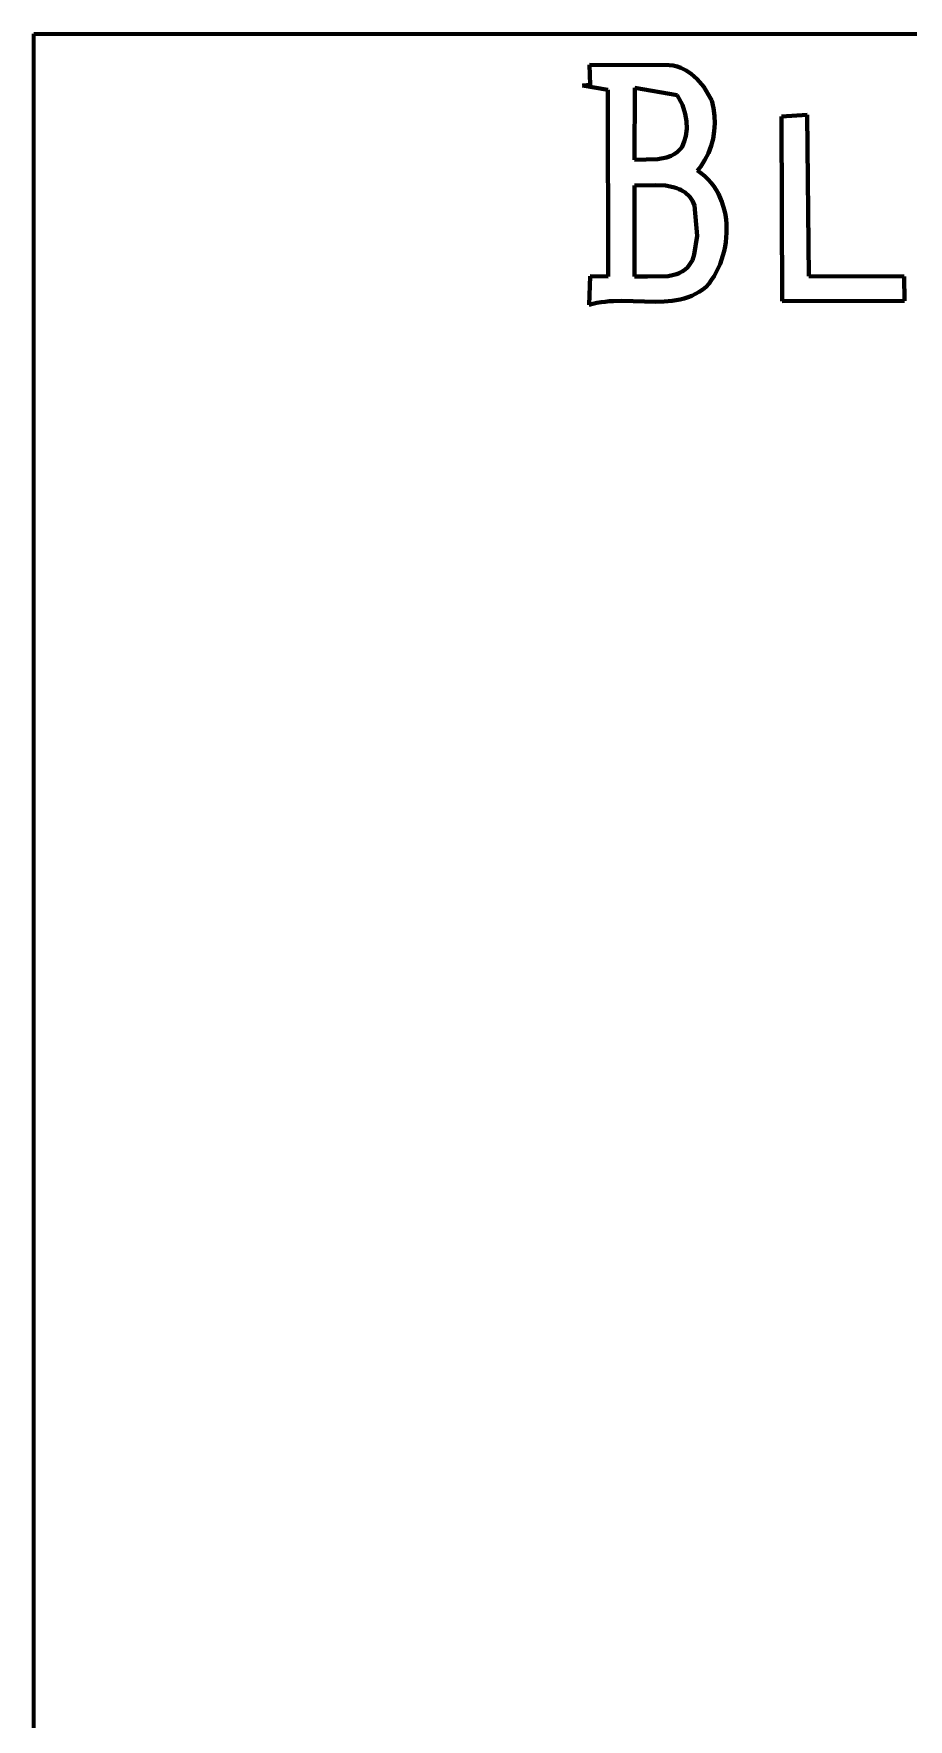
# Model space of a CAD drawing. Header units: millimetres. Extents: x 0 to 7.86, y 0 to 9.25.
# Drawn here: x 0 to 2.084, y 5.237 to 9.25 of the extents above; entities that cross this region are included whole.
import ezdxf

# ---------------------------------------------------------------- set-up
doc = ezdxf.new("R2010")
doc.units = ezdxf.units.MM
doc.layers.add('color#191919ff', color=7, linetype='CONTINUOUS', lineweight=100)
doc.layers.add('color#ffffffff', color=7, linetype='CONTINUOUS', lineweight=100)

msp = doc.modelspace()

# ---------------------------------------------------------------- linework, layer by layer
at = {"layer": 'color#191919ff'}
for p, q in [((1.3242, 9.1758), (1.5142, 9.1753)), ((1.3257, 9.1286), (1.3242, 9.1758)), ((1.5142, 9.1753), (1.5239, 9.1741)), ((1.5239, 9.1741), (1.5332, 9.1719)), ((1.5332, 9.1719), (1.5421, 9.1688)), ((1.5421, 9.1688), (1.5548, 9.1626)), ((1.5548, 9.1626), (1.5666, 9.1547)), ((1.5666, 9.1547), (1.5809, 9.142)), ((1.3079, 9.127), (1.3257, 9.1286)), ((1.3679, 9.1161), (1.3079, 9.127)), ((1.3683, 8.6723), (1.3679, 9.1161)), ((1.4321, 9.1215), (1.4317, 8.9494)), ((1.5328, 9.1041), (1.4321, 9.1215)), ((1.5809, 9.142), (1.5965, 9.1236)), ((1.5965, 9.1236), (1.6136, 9.0949)), ((1.5455, 9.0803), (1.5328, 9.1041)), ((1.5525, 9.0591), (1.5455, 9.0803)), ((1.6136, 9.0949), (1.6155, 9.0907)), ((1.6155, 9.0907), (1.6198, 9.0725)), ((1.6198, 9.0725), (1.6223, 9.0543)), ((1.5555, 9.0415), (1.5525, 9.0591)), ((1.5559, 9.0238), (1.5555, 9.0415)), ((1.6229, 9.0361), (1.6216, 9.018)), ((1.6223, 9.0543), (1.6229, 9.0361)), ((1.782, 9.0531), (1.8429, 9.0571)), ((1.7829, 8.6135), (1.782, 9.0531)), ((1.8429, 9.0571), (1.8468, 8.6725)), ((1.5446, 8.9806), (1.55, 8.9932)), ((1.55, 8.9932), (1.5536, 9.0062)), ((1.5536, 9.0062), (1.5559, 9.0238)), ((1.6186, 9.0001), (1.6139, 8.9827)), ((1.6216, 9.018), (1.6186, 9.0001)), ((1.4317, 8.9494), (1.4867, 8.9515)), ((1.4867, 8.9515), (1.5073, 8.9552)), ((1.5073, 8.9552), (1.5188, 8.9594)), ((1.5188, 8.9594), (1.526, 8.9631)), ((1.526, 8.9631), (1.5327, 8.9679)), ((1.5327, 8.9679), (1.5389, 8.9737)), ((1.5389, 8.9737), (1.5418, 8.977)), ((1.5418, 8.977), (1.5446, 8.9806)), ((1.5992, 8.9494), (1.5893, 8.9339)), ((1.6074, 8.9657), (1.5992, 8.9494)), ((1.6139, 8.9827), (1.6074, 8.9657)), ((1.5893, 8.9339), (1.5818, 8.924)), ((1.5818, 8.924), (1.5908, 8.9176)), ((1.5908, 8.9176), (1.5991, 8.9106)), ((1.5991, 8.9106), (1.6068, 8.9032)), ((1.4819, 8.8898), (1.4314, 8.8884)), ((1.4314, 8.8884), (1.4316, 8.6721)), ((1.5051, 8.8883), (1.4819, 8.8898)), ((1.5163, 8.8866), (1.5051, 8.8883)), ((1.5271, 8.884), (1.5163, 8.8866)), ((1.5323, 8.8823), (1.5271, 8.884)), ((1.5373, 8.8803), (1.5323, 8.8823)), ((1.5421, 8.878), (1.5373, 8.8803)), ((1.5467, 8.8754), (1.5421, 8.878)), ((1.5512, 8.8725), (1.5467, 8.8754)), ((1.5553, 8.8692), (1.5512, 8.8725)), ((1.5592, 8.8655), (1.5553, 8.8692)), ((1.6068, 8.9032), (1.6139, 8.8952)), ((1.6139, 8.8952), (1.6203, 8.8868)), ((1.6203, 8.8868), (1.6261, 8.878)), ((1.6261, 8.878), (1.6312, 8.8689)), ((1.6312, 8.8689), (1.6358, 8.8594)), ((1.5629, 8.8615), (1.5592, 8.8655)), ((1.5662, 8.857), (1.5629, 8.8615)), ((1.5693, 8.8521), (1.5662, 8.857)), ((1.572, 8.8468), (1.5693, 8.8521)), ((1.5744, 8.8409), (1.572, 8.8468)), ((1.5806, 8.7688), (1.5744, 8.8409)), ((1.6358, 8.8594), (1.6397, 8.8496)), ((1.6397, 8.8496), (1.643, 8.8395)), ((1.643, 8.8395), (1.6458, 8.8292)), ((1.6458, 8.8292), (1.6479, 8.8187)), ((1.6479, 8.8187), (1.6495, 8.8081)), ((1.6495, 8.8081), (1.6505, 8.7973)), ((1.6505, 8.7973), (1.6509, 8.7865)), ((1.5734, 8.7241), (1.5806, 8.7688)), ((1.6489, 8.7539), (1.6472, 8.7431)), ((1.6501, 8.7648), (1.6489, 8.7539)), ((1.6508, 8.7756), (1.6501, 8.7648)), ((1.6509, 8.7865), (1.6508, 8.7756)), ((1.5666, 8.706), (1.5693, 8.7113)), ((1.5693, 8.7113), (1.5734, 8.7241)), ((1.6389, 8.7116), (1.6352, 8.7015)), ((1.6422, 8.7219), (1.6389, 8.7116)), ((1.645, 8.7325), (1.6422, 8.7219)), ((1.6472, 8.7431), (1.645, 8.7325)), ((1.3231, 8.6044), (1.3257, 8.6728)), ((1.3257, 8.6728), (1.3683, 8.6723)), ((1.4316, 8.6721), (1.4626, 8.6723)), ((1.4626, 8.6723), (1.5113, 8.6732)), ((1.5113, 8.6732), (1.5216, 8.6749)), ((1.5216, 8.6749), (1.5314, 8.6775)), ((1.5314, 8.6775), (1.5361, 8.6793)), ((1.5361, 8.6793), (1.5406, 8.6813)), ((1.5406, 8.6813), (1.545, 8.6837)), ((1.545, 8.6837), (1.5492, 8.6864)), ((1.5492, 8.6864), (1.5531, 8.6895)), ((1.5531, 8.6895), (1.5569, 8.693)), ((1.5569, 8.693), (1.5604, 8.6969)), ((1.5604, 8.6969), (1.5636, 8.7012)), ((1.5636, 8.7012), (1.5666, 8.706)), ((1.6209, 8.6727), (1.6152, 8.6638)), ((1.6261, 8.682), (1.6209, 8.6727)), ((1.6309, 8.6916), (1.6261, 8.682)), ((1.6352, 8.7015), (1.6309, 8.6916)), ((1.8468, 8.6725), (2.0736, 8.6724)), ((2.0736, 8.6724), (2.075, 8.614)), ((1.577, 8.6304), (1.5681, 8.6263)), ((1.5857, 8.6353), (1.577, 8.6304)), ((1.5942, 8.6409), (1.5857, 8.6353)), ((1.6025, 8.6472), (1.5942, 8.6409)), ((1.6091, 8.6553), (1.6025, 8.6472)), ((1.6152, 8.6638), (1.6091, 8.6553)), ((1.3325, 8.607), (1.3231, 8.6044)), ((1.342, 8.6092), (1.3325, 8.607)), ((1.3517, 8.6108), (1.342, 8.6092)), ((1.3615, 8.6121), (1.3517, 8.6108)), ((1.3713, 8.613), (1.3615, 8.6121)), ((1.3812, 8.6135), (1.3713, 8.613)), ((1.4013, 8.6138), (1.3812, 8.6135)), ((1.482, 8.6117), (1.4013, 8.6138)), ((1.5018, 8.6123), (1.482, 8.6117)), ((1.5117, 8.613), (1.5018, 8.6123)), ((1.5214, 8.614), (1.5117, 8.613)), ((1.531, 8.6155), (1.5214, 8.614)), ((1.5405, 8.6174), (1.531, 8.6155)), ((1.5498, 8.6198), (1.5405, 8.6174)), ((1.559, 8.6227), (1.5498, 8.6198)), ((1.5681, 8.6263), (1.559, 8.6227)), ((2.075, 8.614), (1.7829, 8.6135))]:
    msp.add_line(p, q, dxfattribs=at)
at = {"layer": 'color#ffffffff'}
for p, q in [((0, 9.25), (7.8611, 9.25)), ((0, 0), (0, 9.25)), ((1.3242, 9.1758), (1.3257, 9.1286)), ((1.5142, 9.1753), (1.3242, 9.1758)), ((1.5239, 9.1741), (1.5142, 9.1753)), ((1.5332, 9.1719), (1.5239, 9.1741)), ((1.5421, 9.1688), (1.5332, 9.1719)), ((1.5548, 9.1626), (1.5421, 9.1688)), ((1.5666, 9.1547), (1.5548, 9.1626)), ((1.5809, 9.142), (1.5666, 9.1547)), ((1.3257, 9.1286), (1.3079, 9.127)), ((1.3079, 9.127), (1.3679, 9.1161)), ((1.3679, 9.1161), (1.3683, 8.6723)), ((1.4317, 8.9494), (1.4321, 9.1215)), ((1.4321, 9.1215), (1.5328, 9.1041)), ((1.5965, 9.1236), (1.5809, 9.142)), ((1.6136, 9.0949), (1.5965, 9.1236)), ((1.5328, 9.1041), (1.5455, 9.0803)), ((1.5455, 9.0803), (1.5525, 9.0591)), ((1.6155, 9.0907), (1.6136, 9.0949)), ((1.6198, 9.0725), (1.6155, 9.0907)), ((1.6223, 9.0543), (1.6198, 9.0725)), ((1.5525, 9.0591), (1.5555, 9.0415)), ((1.5555, 9.0415), (1.5559, 9.0238)), ((1.6216, 9.018), (1.6229, 9.0361)), ((1.6229, 9.0361), (1.6223, 9.0543)), ((1.8429, 9.0571), (1.782, 9.0531)), ((1.782, 9.0531), (1.7829, 8.6135)), ((1.8468, 8.6725), (1.8429, 9.0571)), ((1.55, 8.9932), (1.5446, 8.9806)), ((1.5536, 9.0062), (1.55, 8.9932)), ((1.5559, 9.0238), (1.5536, 9.0062)), ((1.6139, 8.9827), (1.6186, 9.0001)), ((1.6186, 9.0001), (1.6216, 9.018)), ((1.4867, 8.9515), (1.4317, 8.9494)), ((1.5073, 8.9552), (1.4867, 8.9515)), ((1.5188, 8.9594), (1.5073, 8.9552)), ((1.526, 8.9631), (1.5188, 8.9594)), ((1.5327, 8.9679), (1.526, 8.9631)), ((1.5389, 8.9737), (1.5327, 8.9679)), ((1.5418, 8.977), (1.5389, 8.9737)), ((1.5446, 8.9806), (1.5418, 8.977)), ((1.5893, 8.9339), (1.5992, 8.9494)), ((1.5992, 8.9494), (1.6074, 8.9657)), ((1.6074, 8.9657), (1.6139, 8.9827)), ((1.5818, 8.924), (1.5893, 8.9339)), ((1.5908, 8.9176), (1.5818, 8.924)), ((1.5991, 8.9106), (1.5908, 8.9176)), ((1.6068, 8.9032), (1.5991, 8.9106)), ((1.4314, 8.8884), (1.4819, 8.8898)), ((1.4316, 8.6721), (1.4314, 8.8884)), ((1.4819, 8.8898), (1.5051, 8.8883)), ((1.5051, 8.8883), (1.5163, 8.8866)), ((1.5163, 8.8866), (1.5271, 8.884)), ((1.5271, 8.884), (1.5323, 8.8823)), ((1.5323, 8.8823), (1.5373, 8.8803)), ((1.5373, 8.8803), (1.5421, 8.878)), ((1.5421, 8.878), (1.5467, 8.8754)), ((1.5467, 8.8754), (1.5512, 8.8725)), ((1.5512, 8.8725), (1.5553, 8.8692)), ((1.5553, 8.8692), (1.5592, 8.8655)), ((1.6139, 8.8952), (1.6068, 8.9032)), ((1.6203, 8.8868), (1.6139, 8.8952)), ((1.6261, 8.878), (1.6203, 8.8868)), ((1.6312, 8.8689), (1.6261, 8.878)), ((1.6358, 8.8594), (1.6312, 8.8689)), ((1.5592, 8.8655), (1.5629, 8.8615)), ((1.5629, 8.8615), (1.5662, 8.857)), ((1.5662, 8.857), (1.5693, 8.8521)), ((1.5693, 8.8521), (1.572, 8.8468)), ((1.572, 8.8468), (1.5744, 8.8409)), ((1.5744, 8.8409), (1.5806, 8.7688)), ((1.6397, 8.8496), (1.6358, 8.8594)), ((1.643, 8.8395), (1.6397, 8.8496)), ((1.6458, 8.8292), (1.643, 8.8395)), ((1.6479, 8.8187), (1.6458, 8.8292)), ((1.6495, 8.8081), (1.6479, 8.8187)), ((1.6505, 8.7973), (1.6495, 8.8081)), ((1.6509, 8.7865), (1.6505, 8.7973)), ((1.5806, 8.7688), (1.5734, 8.7241)), ((1.6472, 8.7431), (1.6489, 8.7539)), ((1.6489, 8.7539), (1.6501, 8.7648)), ((1.6501, 8.7648), (1.6508, 8.7756)), ((1.6508, 8.7756), (1.6509, 8.7865)), ((1.5693, 8.7113), (1.5666, 8.706)), ((1.5734, 8.7241), (1.5693, 8.7113)), ((1.6352, 8.7015), (1.6389, 8.7116)), ((1.6389, 8.7116), (1.6422, 8.7219)), ((1.6422, 8.7219), (1.645, 8.7325)), ((1.645, 8.7325), (1.6472, 8.7431)), ((1.3257, 8.6728), (1.3231, 8.6044)), ((1.3683, 8.6723), (1.3257, 8.6728)), ((1.4626, 8.6723), (1.4316, 8.6721)), ((1.5113, 8.6732), (1.4626, 8.6723)), ((1.5216, 8.6749), (1.5113, 8.6732)), ((1.5314, 8.6775), (1.5216, 8.6749)), ((1.5361, 8.6793), (1.5314, 8.6775)), ((1.5406, 8.6813), (1.5361, 8.6793)), ((1.545, 8.6837), (1.5406, 8.6813)), ((1.5492, 8.6864), (1.545, 8.6837)), ((1.5531, 8.6895), (1.5492, 8.6864)), ((1.5569, 8.693), (1.5531, 8.6895)), ((1.5604, 8.6969), (1.5569, 8.693)), ((1.5636, 8.7012), (1.5604, 8.6969)), ((1.5666, 8.706), (1.5636, 8.7012)), ((1.6152, 8.6638), (1.6209, 8.6727)), ((1.6209, 8.6727), (1.6261, 8.682)), ((1.6261, 8.682), (1.6309, 8.6916)), ((1.6309, 8.6916), (1.6352, 8.7015)), ((2.0736, 8.6724), (1.8468, 8.6725)), ((2.075, 8.614), (2.0736, 8.6724)), ((1.5681, 8.6263), (1.577, 8.6304)), ((1.577, 8.6304), (1.5857, 8.6353)), ((1.5857, 8.6353), (1.5942, 8.6409)), ((1.5942, 8.6409), (1.6025, 8.6472)), ((1.6025, 8.6472), (1.6091, 8.6553)), ((1.6091, 8.6553), (1.6152, 8.6638)), ((1.3231, 8.6044), (1.3325, 8.607)), ((1.3325, 8.607), (1.342, 8.6092)), ((1.342, 8.6092), (1.3517, 8.6108)), ((1.3517, 8.6108), (1.3615, 8.6121)), ((1.3615, 8.6121), (1.3713, 8.613)), ((1.3713, 8.613), (1.3812, 8.6135)), ((1.3812, 8.6135), (1.4013, 8.6138)), ((1.4013, 8.6138), (1.482, 8.6117)), ((1.482, 8.6117), (1.5018, 8.6123)), ((1.5018, 8.6123), (1.5117, 8.613)), ((1.5117, 8.613), (1.5214, 8.614)), ((1.5214, 8.614), (1.531, 8.6155)), ((1.531, 8.6155), (1.5405, 8.6174)), ((1.5405, 8.6174), (1.5498, 8.6198)), ((1.5498, 8.6198), (1.559, 8.6227)), ((1.559, 8.6227), (1.5681, 8.6263)), ((1.7829, 8.6135), (2.075, 8.614))]:
    msp.add_line(p, q, dxfattribs=at)

doc.saveas('drawing.dxf')
